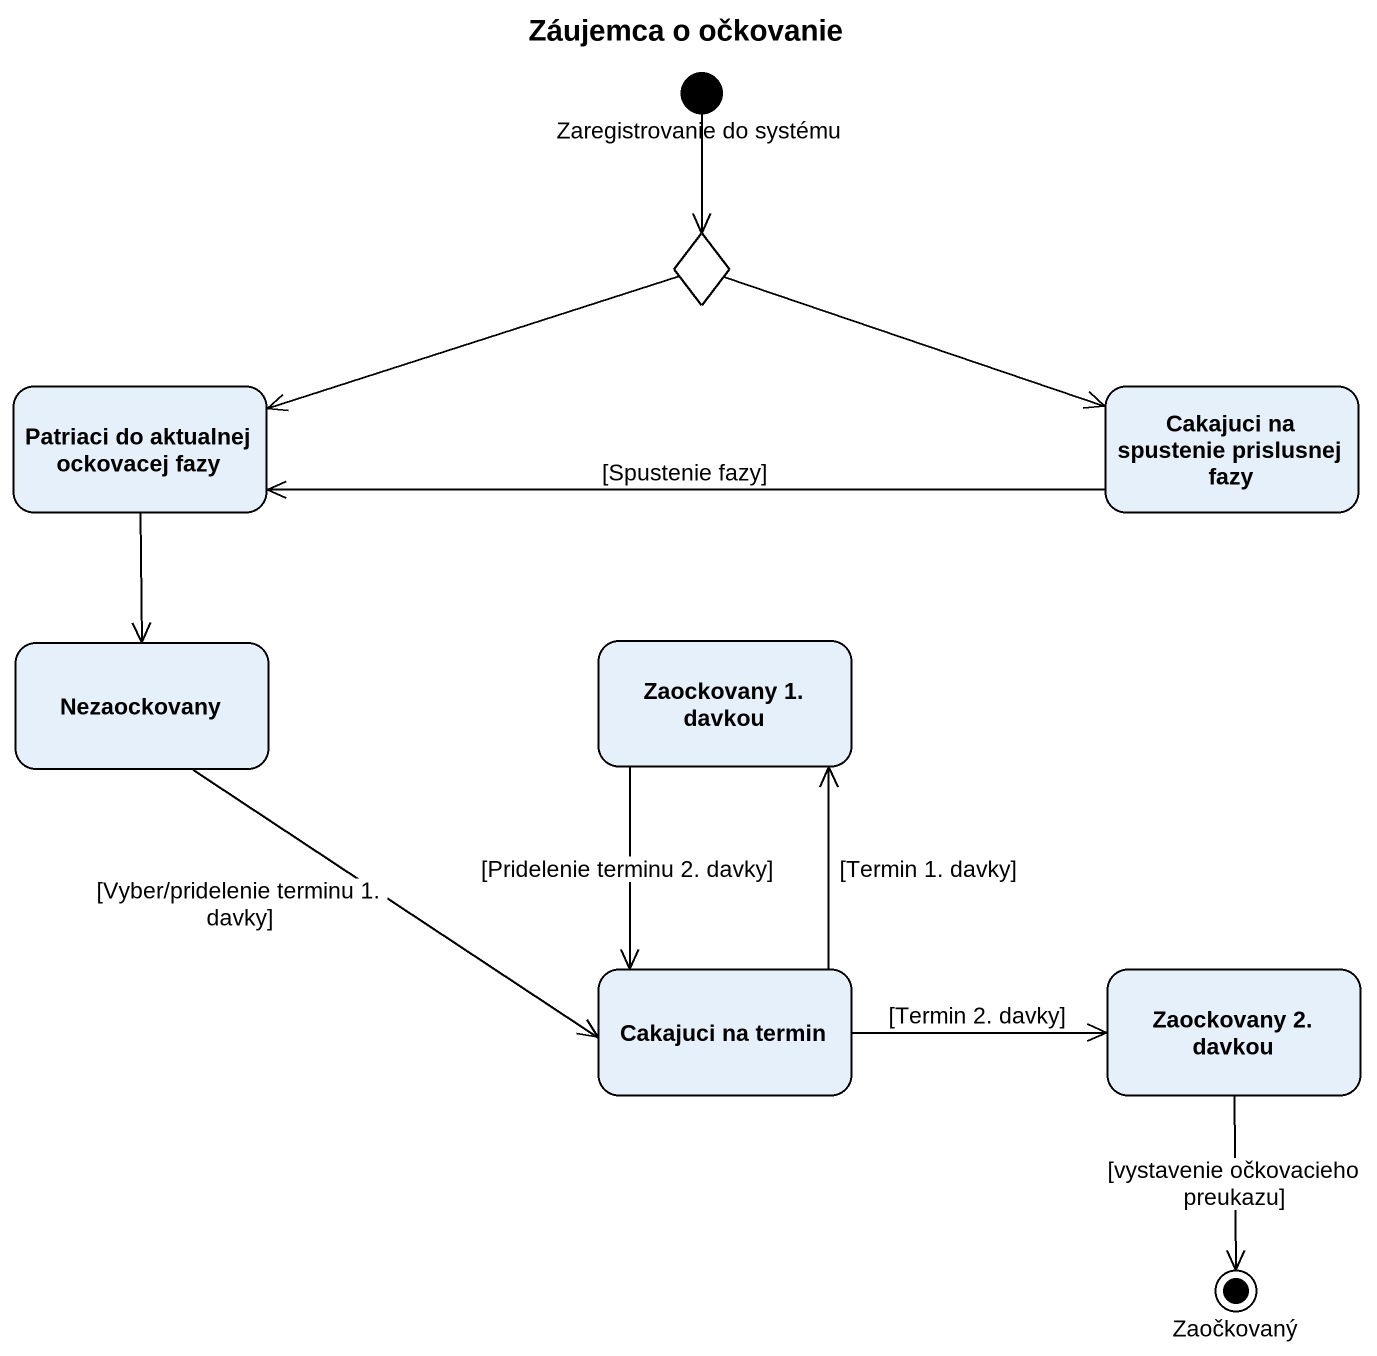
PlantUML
@startuml
title Záujemca o očkovanie
hide empty description
state "Zaregistrovanie do systému" as Zaregistrovanie_do_systému <<start>>
state choice1 <<choice>>
state "Patriaci do aktualnej ockovacej fazy" as Patriaci_do_aktualnej
state "Cakajuci na spustenie prislusnej fazy" as Cakajuci_na_spustenie
state Nezaockovany
state "Zaockovany 1. davkou" as Zaockovany_1_davkou
state "Cakajuci na termin" as Cakajuci_na_termin
state "Zaockovany 2. davkou" as Zaockovany_2_davkou
state Zaočkovaný <<end>>
Zaregistrovanie_do_systému --> choice1
choice1 -left-> Patriaci_do_aktualnej
choice1 -right-> Cakajuci_na_spustenie
Patriaci_do_aktualnej --> Nezaockovany
Cakajuci_na_spustenie -left-> Patriaci_do_aktualnej : [Spustenie fazy]
Nezaockovany -right-> Cakajuci_na_termin : [Vyber/pridelenie terminu 1. davky]
Zaockovany_1_davkou --> Cakajuci_na_termin : [Pridelenie terminu 2. davky]
Cakajuci_na_termin -up-> Zaockovany_1_davkou : [Termin 1. davky]
Cakajuci_na_termin -right-> Zaockovany_2_davkou : [Termin 2. davky]
Zaockovany_2_davkou --> Zaočkovaný : [vystavenie očkovacieho preukazu]
@enduml
